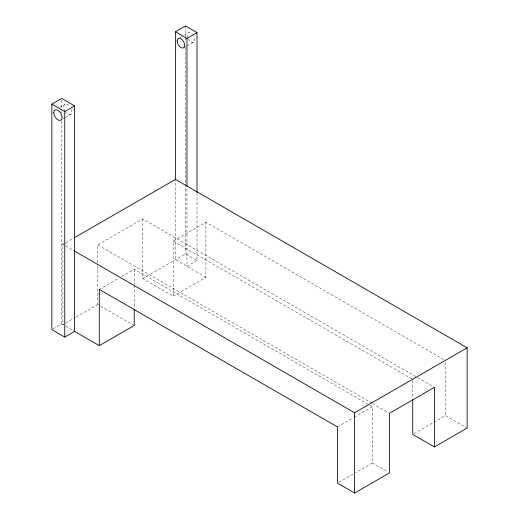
<?xml version="1.0" encoding="UTF-8"?>
<svg xmlns="http://www.w3.org/2000/svg" width="519" height="519" viewBox="0 0 519 519"><rect width="100%" height="100%" fill="white"/><g stroke="black" fill="none" stroke-linecap="round" stroke-linejoin="round"><path stroke-width="0.39" stroke-dasharray="2.6 1.95" d="M179.587 37.796L181.598 36.635M184.277 35.084L188.306 32.762M59.601 107.401L64.849 104.371M184.271 47.456L186.282 46.295M186.95 45.906L193.658 42.033A5.352 3.088 60 0 0 193.658 35.85M62.818 119.033L64.791 117.897M65.446 117.521L70.694 114.485A5.839 3.374 60 0 0 71.35 109.113M65.005 243.158L62.909 244.371L62.909 324.647L65.005 323.441M65.705 242.756L74.094 237.916M97.825 262.601L97.825 244.877L142.738 218.947L416.893 377.229M142.738 218.947L142.738 278.56L173.197 296.141L173.197 241.101L205.913 222.216L444.05 359.706M99.291 289.414L118.838 278.126M121.634 276.517L134.207 269.257L372.37 406.76L372.37 462.993L355.606 472.673M53.178 328.877L61.703 323.953L64.972 325.841M65.705 323.039L75.482 317.394M76.176 316.986L97.825 304.491L99.927 305.704M142.738 278.56L185.51 253.869L197.019 260.512L197.019 193.431M197.019 260.512L186.963 266.318L186.963 187.664M173.197 296.141L205.913 277.256L205.913 222.216M337.454 426.923L353.517 417.646M354.211 417.244L372.37 406.76M414.13 433.637L445.451 415.557L466.438 427.669M338.849 482.346L354.912 473.075M417.594 377.631L434.422 387.349M173.197 241.101L412.741 379.402L412.741 398.015M205.913 277.256L175.454 259.675L175.454 180.203M97.825 244.877L371.98 403.159M372.681 403.561L388.809 412.877M61.703 243.677L64.972 245.565M65.666 245.961L74.613 251.125M100.628 306.106L134.207 325.491M372.37 462.993L388.141 472.102M65.666 326.237L74.613 331.407M445.451 362.132L445.451 415.557M185.51 25.95L185.51 36.46M185.51 37.264L185.51 42.117M185.51 47.774L185.51 183.551M185.51 184.362L185.51 253.869M134.207 269.257L134.207 284.522M134.207 285.327L134.207 307.819M97.825 265.825L97.825 304.491M61.703 100.037L61.703 108.108M61.703 111.332L61.703 112.947M61.703 121.018L61.703 323.953M193.658 42.033A5.352 3.088 60 0 1 188.306 38.944M187.703 37.692A5.352 3.088 60 0 1 187.975 33.002A5.352 3.088 60 0 1 191.959 33.741M70.694 114.485A5.839 3.374 60 0 1 65.705 112.37M64.849 111.118A5.839 3.374 60 0 1 64.499 104.637A5.839 3.374 60 0 1 69.838 106.492"/><path stroke-width="0.78" d="M412.741 399.636L412.741 434.442L434.422 446.963L467.139 428.071L467.139 347.795L175.454 179.392L175.454 31.756L185.51 25.95L197.019 32.593L197.019 192.62M74.613 331.407L64.771 337.084L51.861 329.636L51.861 104.105L61.703 98.422L74.613 105.87L74.613 331.407L99.291 345.654L134.207 325.491L134.207 309.428M175.454 31.756L186.963 38.4L197.019 32.593M51.861 104.105L64.771 111.553L74.613 105.87M74.794 237.507L175.454 179.392M74.613 251.125L354.594 412.774L467.139 347.795M99.291 345.654L99.291 289.414L337.454 426.923L337.454 483.157L354.594 493.05L389.51 472.893L389.51 413.28L434.422 387.349L434.422 446.963M354.594 412.774L354.594 493.05M186.963 38.4L186.963 186.042M64.771 111.553L64.771 337.084M53.801 112.727A5.839 3.374 60 0 0 59.996 120.434A5.839 3.374 60 0 0 59.996 112.175A5.839 3.374 60 0 0 53.801 112.727M177.141 41.02A5.352 3.088 60 0 0 182.818 48.085A5.352 3.088 60 0 0 182.818 40.508A5.352 3.088 60 0 0 177.141 41.02"/></g></svg>
